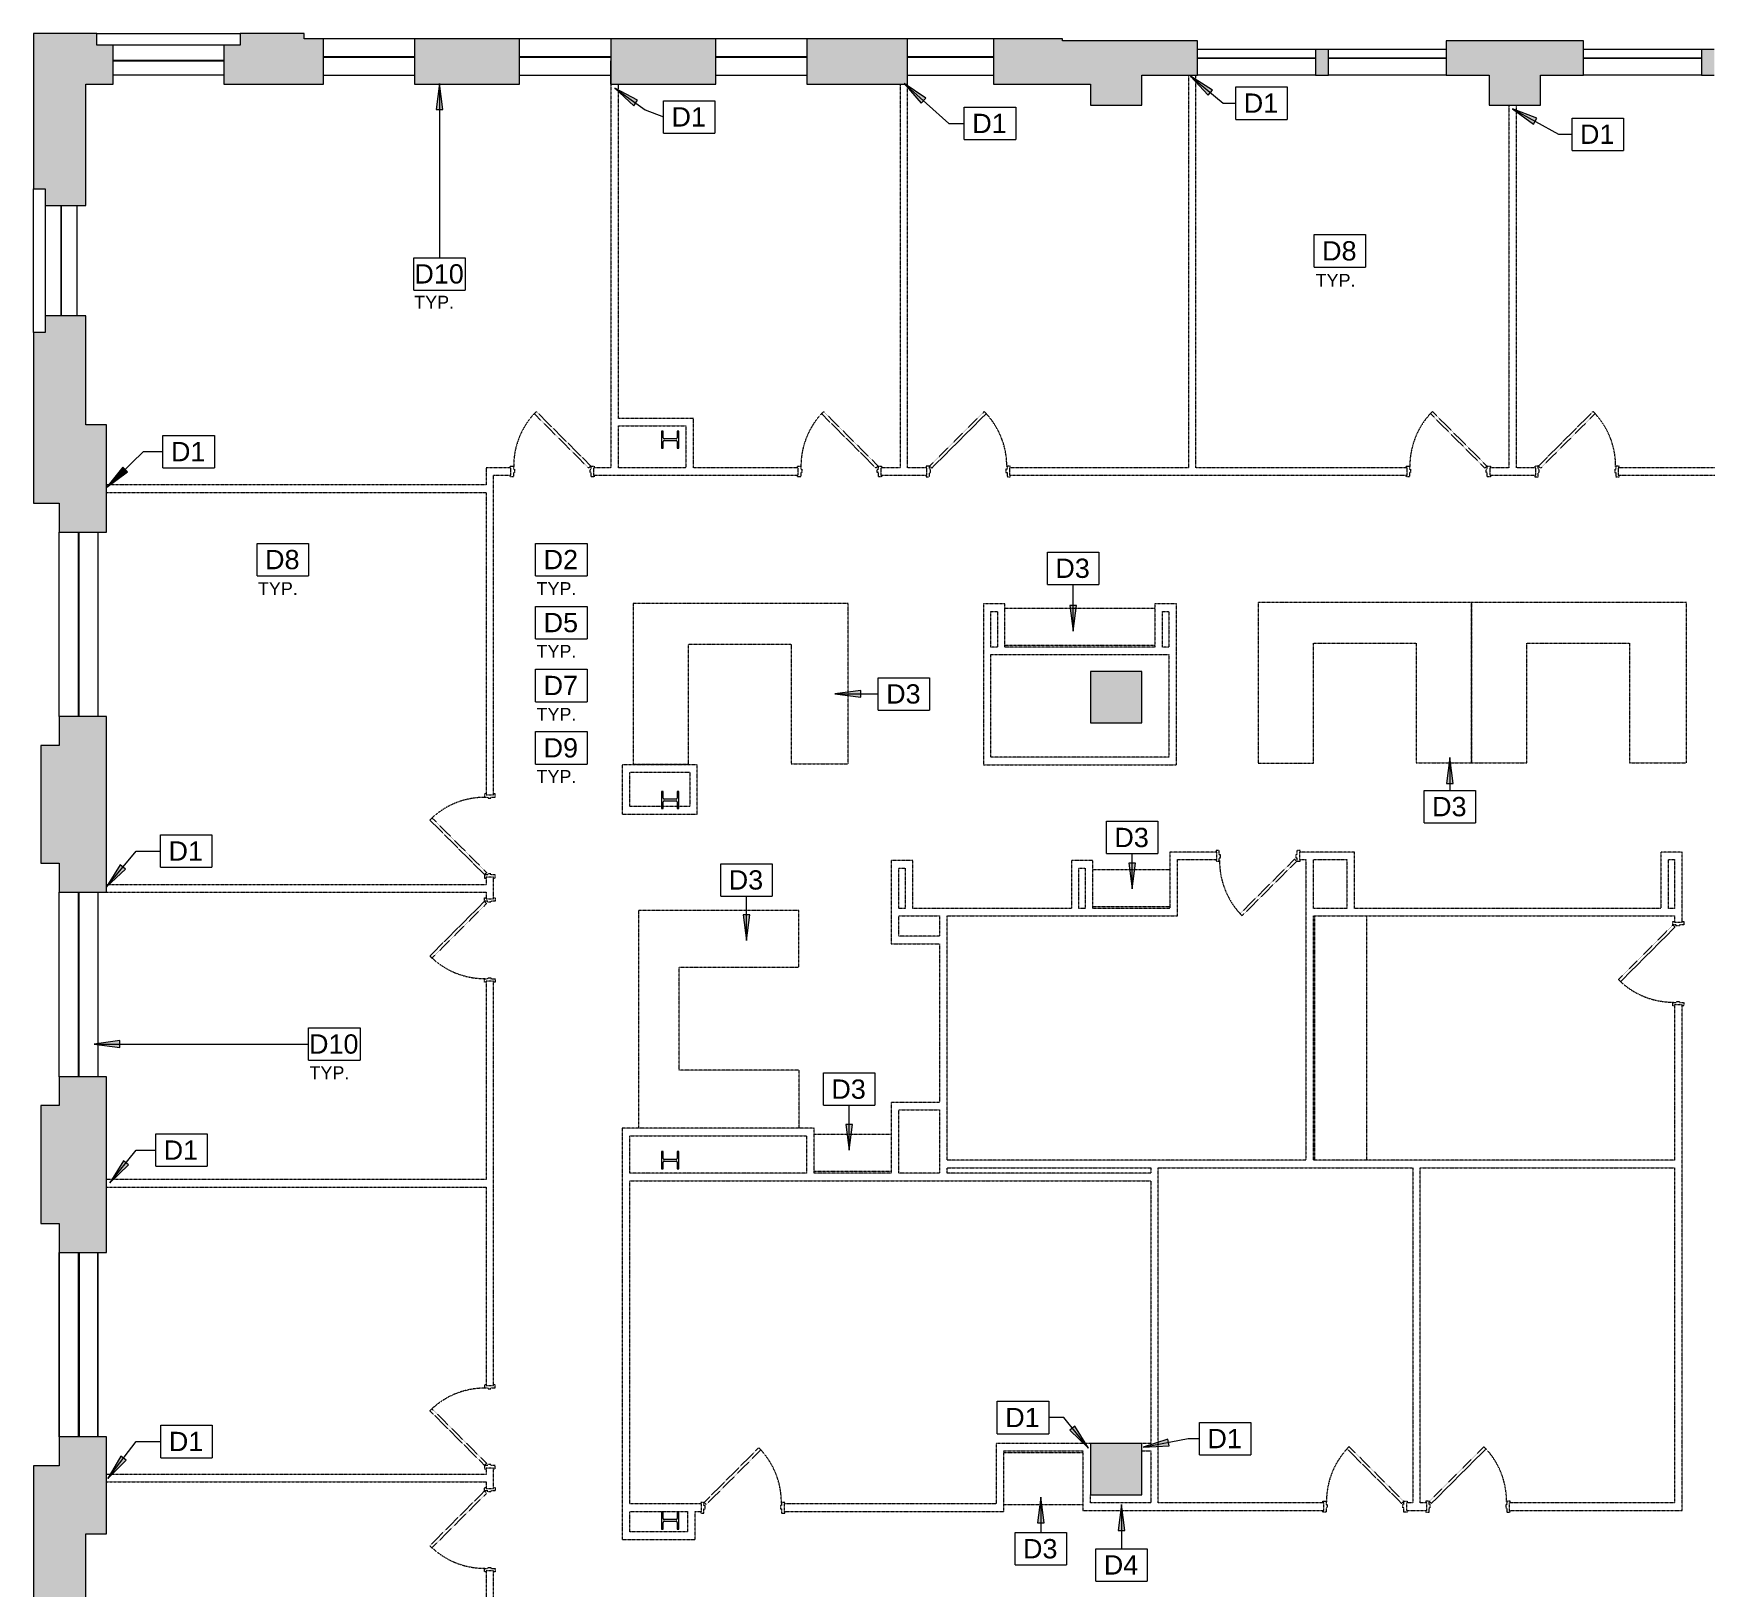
# Model space of a CAD drawing. Header units: inches. Extents: x 0 to 2024, y 708 to 2055.
# Drawn here: x 0 to 780, y 1330 to 2055 of the extents above; entities that cross this region are included whole.
import ezdxf

# ---------------------------------------------------------------- set-up
doc = ezdxf.new("R2010")
doc.units = ezdxf.units.IN
doc.header["$MEASUREMENT"] = 0
doc.linetypes.add('Demolished', pattern=[0.1875, 0.125, -0.0625])
for name, color, linetype, lineweight in [('A-ANNO-KEYN', 231, 'Continuous', 9), ('A-DETL', 90, 'Continuous', 9), ('A-DETL-GENF', 92, 'Continuous', 9), ('A-DOOR', 31, 'Continuous', 13), ('CORE', 7, 'Continuous', 9), ('G-ANNO-TEXT', 4, 'Continuous', 9), ('I-WALL', 2, 'Continuous', 13), ('Q-CASE', 31, 'Demolished', 9), ('Victor Bldg - 6th Floor_LINK_dwg', 8, 'Continuous', 9), ('WINDOWS', 7, 'Continuous', 9), ('WINDOWS SILL', 7, 'Continuous', 9)]:
    doc.layers.add(name, color=color, linetype=linetype, lineweight=lineweight)
doc.styles.add('Arial', font='arial.ttf', dxfattribs={"height": 9})
doc.styles.add('Swis721 Lt BT', font='swissl.ttf', dxfattribs={"height": 6})

# ---------------------------------------------------------------- blocks, each defined once
blk = doc.blocks.new('Door - Single - Solid Door-V7-Level 06  DEMOLITION')
at = {"layer": 'A-DOOR', "color": 250, "linetype": 'Demolished', "lineweight": 20}
for p, q in [((-14.01, 2.59), (11.45, 28.04)), ((12.42, 27.07), (-13.03, 1.62)), ((11.45, 28.04), (12.42, 27.07)), ((-15.63, 2.59), (-15.63, 1.84)), ((-14.13, 2.59), (-15.63, 2.59)), ((-14.13, 1.09), (-14.13, 2.59)), ((-13.63, 1.09), (-14.13, 1.09)), ((-13.03, 1.62), (-14.01, 2.59)), ((-13.63, -0.41), (-13.63, 1.09)), ((22.12, 1.09), (21.62, 1.09)), ((21.62, 1.09), (21.62, -0.41)), ((23.62, 2.59), (22.12, 2.59)), ((22.12, 2.59), (22.12, 1.09)), ((23.62, 1.84), (23.62, 2.59)), ((-15.63, -1.66), (-15.63, -2.41)), ((-15.63, -2.41), (-14.13, -2.41)), ((-14.13, -2.41), (-14.13, -0.41)), ((-14.13, -0.41), (-13.63, -0.41)), ((21.62, -0.41), (22.12, -0.41)), ((22.12, -0.41), (22.12, -2.41)), ((22.12, -2.41), (23.62, -2.41)), ((23.62, -2.41), (23.62, -1.66))]:
    blk.add_line(p, q, dxfattribs=at)
at = {"layer": 'A-DOOR', "color": 7, "linetype": 'Demolished', "lineweight": 9}
blk.add_arc((-14.01, 2.59), 36, 359.5, 45, dxfattribs=at)
blk = doc.blocks.new('Door - Single - Solid Door-V6-Level 06  DEMOLITION')
at = {"layer": 'A-DOOR', "color": 250, "linetype": 'Demolished', "lineweight": 20}
for p, q in [((-15.63, 2.41), (-14.13, 2.41)), ((-15.63, 1.66), (-15.63, 2.41)), ((-14.13, 2.41), (-14.13, 0.41)), ((-14.13, 0.41), (-13.63, 0.41)), ((-13.63, 0.41), (-13.63, -1.09)), ((21.62, 0.41), (22.12, 0.41)), ((21.62, -1.09), (21.62, 0.41)), ((22.12, 2.41), (23.62, 2.41)), ((22.12, 0.41), (22.12, 2.41)), ((23.62, 2.41), (23.62, 1.66)), ((-15.63, -2.59), (-15.63, -1.84)), ((-14.13, -2.59), (-15.63, -2.59)), ((-14.13, -1.09), (-14.13, -2.59)), ((-13.63, -1.09), (-14.13, -1.09)), ((-13.03, -1.62), (-14.01, -2.59)), ((-14.01, -2.59), (11.45, -28.04)), ((12.42, -27.07), (-13.03, -1.62)), ((22.12, -1.09), (21.62, -1.09)), ((22.12, -2.59), (22.12, -1.09)), ((23.62, -2.59), (22.12, -2.59)), ((23.62, -1.84), (23.62, -2.59)), ((11.45, -28.04), (12.42, -27.07))]:
    blk.add_line(p, q, dxfattribs=at)
at = {"layer": 'A-DOOR', "color": 7, "linetype": 'Demolished', "lineweight": 9}
blk.add_arc((-14.01, -2.59), 36, 315, 0.5, dxfattribs=at)
blk = doc.blocks.new('workstation 3 - workstation 1-7005078-Level 06  DEMOLITION')
at = {"layer": 'Q-CASE', "color": 7}
for p, q in [((279.73, 1789.68), (279.73, 1714.68)), ((379.98, 1789.68), (279.73, 1789.68)), ((379.98, 1714.93), (379.98, 1789.68)), ((305.48, 1714.68), (305.48, 1770.68)), ((305.48, 1770.68), (353.48, 1770.68)), ((353.48, 1770.68), (353.48, 1714.93)), ((279.73, 1714.68), (305.48, 1714.68)), ((353.48, 1714.93), (379.98, 1714.93))]:
    blk.add_line(p, q, dxfattribs=at)
blk = doc.blocks.new('workstation 4 - workstation 4-7005854-Level 06  DEMOLITION')
at = {"layer": 'Q-CASE', "color": 7}
for p, q in [((356.97, 1646), (282.22, 1646)), ((282.22, 1646), (282.22, 1544.5)), ((356.97, 1619.5), (356.97, 1646)), ((301.22, 1571.5), (301.22, 1619.5)), ((301.22, 1619.5), (356.97, 1619.5)), ((357.22, 1571.5), (301.22, 1571.5)), ((357.22, 1544.5), (357.22, 1571.5))]:
    blk.add_line(p, q, dxfattribs=at)
blk = doc.blocks.new('workstation 5 - workstation 1-7005883-Level 06  DEMOLITION')
at = {"layer": 'Q-CASE', "color": 7}
for p, q in [((571.25, 1789.68), (571.25, 1714.68)), ((670.75, 1789.68), (571.25, 1789.68)), ((670.75, 1789.68), (670.75, 1714.93)), ((771, 1789.68), (670.75, 1789.68)), ((670.75, 1714.93), (670.75, 1789.68)), ((771, 1714.93), (771, 1789.68)), ((597, 1714.68), (597, 1770.68)), ((597, 1770.68), (645, 1770.68)), ((645, 1770.68), (645, 1714.93)), ((696.5, 1714.93), (696.5, 1770.68)), ((696.5, 1770.68), (744.5, 1770.68)), ((744.5, 1770.68), (744.5, 1714.93)), ((571.25, 1714.68), (597, 1714.68)), ((645, 1714.93), (670.75, 1714.93)), ((670.75, 1714.93), (696.5, 1714.93)), ((744.5, 1714.93), (771, 1714.93))]:
    blk.add_line(p, q, dxfattribs=at)
blk = doc.blocks.new('C-Counter Top - ADJ HEIGHT - 2-7008602-Level 06  DEMOLITION')
at = {"layer": 'Q-CASE', "color": 7}
for p, q in [((-47.26, -0.75), (22.74, -0.75)), ((-47.26, -18), (22.74, -18))]:
    blk.add_line(p, q, dxfattribs=at)
blk = doc.blocks.new('C-Counter Top - ADJ HEIGHT - 2-7007360-Level 06  DEMOLITION')
at = {"layer": 'Q-CASE', "color": 7}
for p, q in [((-47.26, -0.75), (-11.26, -0.75)), ((-47.26, -18), (-11.26, -18))]:
    blk.add_line(p, q, dxfattribs=at)
blk = doc.blocks.new('C-Counter Top - ADJ HEIGHT-7008374-Level 06  DEMOLITION')
at = {"layer": 'Q-CASE', "color": 7}
for p, q in [((-47.26, -0.75), (-10.39, -0.75)), ((-47.26, -25), (-10.39, -25))]:
    blk.add_line(p, q, dxfattribs=at)
blk = doc.blocks.new('C-Counter Top - ADJ HEIGHT-7008506-Level 06  DEMOLITION')
at = {"layer": 'Q-CASE', "color": 7}
for p, q in [((-47.26, -0.75), (66.74, -0.75)), ((-47.26, -25), (66.74, -25))]:
    blk.add_line(p, q, dxfattribs=at)
blk = doc.blocks.new('Victor Bldg - 6th Floor_LINK_dwg-6972721-Level 06  DEMOLITION')
at = {"layer": 'CORE'}
for p, q in [((269.25, 2052.5), (269.25, 2035.5)), ((269.38, 2031.38), (269.25, 2031.38)), ((299.75, 1865.93), (294.25, 1865.93)), ((294.25, 1865.18), (299.75, 1865.18)), ((299.75, 1697.93), (294.25, 1697.93)), ((294.25, 1697.18), (299.75, 1697.18)), ((299.75, 1529.93), (294.25, 1529.93)), ((294.25, 1529.18), (299.75, 1529.18)), ((299.75, 1361.93), (294.25, 1361.93)), ((294.25, 1361.18), (299.75, 1361.18))]:
    blk.add_line(p, q, dxfattribs=at)
at = {"layer": 'CORE', "flags": 128}
blk.add_lwpolyline([(269.38, 2052.5), (269.25, 2052.5)], close=True, dxfattribs=at)
for points in [[(269.25, 2031.38), (269.25, 2042.25), (269.38, 2042.25)], [(293.75, 1866.43), (293.75, 1869.56), (293, 1869.56), (293, 1861.56), (293.75, 1861.56), (293.75, 1864.68)], [(300.25, 1864.68), (300.25, 1861.56), (301, 1861.56), (301, 1869.56), (300.25, 1869.56), (300.25, 1866.43)], [(293.75, 1698.43), (293.75, 1701.56), (293, 1701.56), (293, 1693.56), (293.75, 1693.56), (293.75, 1696.68)], [(300.25, 1696.68), (300.25, 1693.56), (301, 1693.56), (301, 1701.56), (300.25, 1701.56), (300.25, 1698.43)], [(293.75, 1530.43), (293.75, 1533.56), (293, 1533.56), (293, 1525.56), (293.75, 1525.56), (293.75, 1528.68)], [(300.25, 1528.68), (300.25, 1525.56), (301, 1525.56), (301, 1533.56), (300.25, 1533.56), (300.25, 1530.43)], [(293.75, 1362.43), (293.75, 1365.56), (293, 1365.56), (293, 1357.56), (293.75, 1357.56), (293.75, 1360.68)], [(300.25, 1360.68), (300.25, 1357.56), (301, 1357.56), (301, 1365.56), (300.25, 1365.56), (300.25, 1362.43)]]:
    blk.add_lwpolyline(points, dxfattribs=at)
at = {"layer": 'CORE'}
for centre, start, end in [((294.25, 1866.43), 180, 270), ((294.25, 1864.68), 90, 180), ((299.75, 1866.43), 270, 0), ((299.75, 1864.68), 0, 90), ((294.25, 1698.43), 180, 270), ((294.25, 1696.68), 90, 180), ((299.75, 1698.43), 270, 0), ((299.75, 1696.68), 0, 90), ((294.25, 1530.43), 180, 270), ((294.25, 1528.68), 90, 180), ((299.75, 1530.43), 270, 0), ((299.75, 1528.68), 0, 90), ((294.25, 1362.43), 180, 270), ((294.25, 1360.68), 90, 180), ((299.75, 1362.43), 270, 0), ((299.75, 1360.68), 0, 90)]:
    blk.add_arc(centre, 0.5, start, end, dxfattribs=at)
at = {"layer": 'WINDOWS'}
for p, q in [((135.25, 2044.25), (177.75, 2044.25)), ((135.25, 2044), (177.75, 2044)), ((226.75, 2044.25), (269.25, 2044.25)), ((226.75, 2044), (269.25, 2044)), ((318.25, 2044.25), (360.75, 2044.25)), ((318.25, 2044), (360.75, 2044)), ((407.75, 2044.25), (447.75, 2044.25)), ((407.75, 2044), (447.75, 2044)), ((598, 2043.5), (543, 2043.5)), ((659, 2043.5), (604, 2043.5)), ((778, 2043.5), (723, 2043.5)), ((37.25, 2042.5), (88.75, 2042.5)), ((37.25, 2042.25), (88.75, 2042.25)), ((598, 2043.25), (543, 2043.25)), ((659, 2043.25), (604, 2043.25)), ((778, 2043.25), (723, 2043.25)), ((12.88, 1923.25), (12.88, 1974.75)), ((13.12, 1923.25), (13.12, 1974.75)), ((21, 1736.5), (21, 1822.5)), ((21.25, 1736.5), (21.25, 1822.5)), ((21, 1568.5), (21, 1654.5)), ((21.25, 1568.5), (21.25, 1654.5))]:
    blk.add_line(p, q, dxfattribs=at)
at = {"layer": 'WINDOWS', "flags": 128}
for points in [[(21, 1486.5), (21, 1400.5)], [(21.25, 1486.5), (21.25, 1400.5)]]:
    blk.add_lwpolyline(points, close=True, dxfattribs=at)
at = {"layer": 'WINDOWS SILL'}
for p, q in [((29.5, 2055), (96.5, 2055)), ((177.75, 2052.5), (135.25, 2052.5)), ((269.25, 2052.5), (226.75, 2052.5)), ((360.75, 2052.5), (318.25, 2052.5)), ((447.75, 2052.5), (407.75, 2052.5)), ((88.75, 2049.5), (37.25, 2049.5)), ((598, 2047.5), (543, 2047.5)), ((659, 2047.5), (604, 2047.5)), ((778, 2047.5), (723, 2047.5)), ((88.75, 2035.5), (37.25, 2035.5)), ((135.25, 2035.5), (177.75, 2035.5)), ((226.75, 2035.5), (269.25, 2035.5)), ((318.25, 2035.5), (360.75, 2035.5)), ((407.75, 2035.5), (447.75, 2035.5)), ((598, 2035.5), (543, 2035.5)), ((659, 2035.5), (604, 2035.5)), ((778, 2035.5), (723, 2035.5)), ((0, 1915.5), (0, 1982.5)), ((5.5, 1974.75), (5.5, 1923.25)), ((20.25, 1974.75), (20.25, 1923.25)), ((12, 1736.5), (12, 1822.5)), ((30, 1822.5), (30, 1736.5)), ((12, 1568.5), (12, 1654.5)), ((30, 1654.5), (30, 1568.5))]:
    blk.add_line(p, q, dxfattribs=at)
at = {"layer": 'WINDOWS SILL', "flags": 128}
blk.add_lwpolyline([(12, 1486.5), (12, 1400.5)], close=True, dxfattribs=at)
blk.add_lwpolyline([(30, 1486.5), (30, 1400.5), (30, 1486.5), (30, 1400.5)], dxfattribs=at)
blk = doc.blocks.new('Keynote Tag - Keynote Number - Boxed-135510-Level 06  DEMOLITION')
at = {"layer": 'A-ANNO-KEYN'}
for p, q in [((-0.125, -0.0792), (-0.125, 0.0781)), ((-0.125, 0.0781), (0.125, 0.0781)), ((0.125, 0.0781), (0.125, -0.0792)), ((-0.125, -0.0792), (0.125, -0.0792))]:
    blk.add_line(p, q, dxfattribs=at)

msp = doc.modelspace()

# ---------------------------------------------------------------- hatches: boundary and pattern name
at = {"layer": 'A-ANNO-KEYN'}
for points in [[(189.45, 2031.6), (187.87, 2019.6), (191.03, 2019.6)], [(271.12, 2029.52), (279.99, 2021.28), (281.82, 2023.86)], [(406.17, 2031.6), (414.07, 2022.43), (416.18, 2024.79)], [(539.71, 2035.01), (547.98, 2026.16), (549.98, 2028.6)], [(689.92, 2019.91), (699.63, 2012.69), (701.17, 2015.45)], [(34.18, 1843.34), (43.91, 1850.55), (41.71, 1852.82)], [(484.95, 1776.21), (486.53, 1788.21), (483.37, 1788.21)], [(373.86, 1747), (385.86, 1745.42), (385.86, 1748.58)], [(660.67, 1717.3), (659.09, 1705.3), (662.25, 1705.3)], [(34, 1657.05), (42.92, 1665.23), (40.5, 1667.26)], [(512.48, 1656.08), (514.06, 1668.08), (510.9, 1668.08)], [(332.58, 1631.97), (334.16, 1643.97), (331, 1643.97)], [(28.29, 1583.74), (40.29, 1582.16), (40.29, 1585.32)], [(380.47, 1534.22), (382.05, 1546.22), (378.89, 1546.22)], [(35.57, 1519.03), (44.37, 1527.33), (41.93, 1529.33)], [(492.09, 1395.25), (485.8, 1405.6), (483.34, 1403.62)], [(517.63, 1395.68), (529.71, 1396.42), (529.11, 1399.52)], [(34.68, 1381.09), (43.23, 1389.66), (40.72, 1391.58)], [(469.86, 1372.46), (468.28, 1360.46), (471.44, 1360.46)], [(507.53, 1368.94), (505.95, 1356.94), (509.11, 1356.94)]]:
    msp.add_hatch(color=256, dxfattribs=at).paths.add_polyline_path(points, flags=0)
at = {"layer": 'A-DETL-GENF'}
h = msp.add_hatch(color=7, dxfattribs=at)
h.paths.add_polyline_path([(30, 707.56), (34.12, 707.56), (34.12, 728.5), (12, 728.5), (12, 716.5), (3.5, 716.5), (3.5, 707.56), (14.82, 707.56)], flags=0)
h.paths.add_polyline_path([(30, 814.5), (34.12, 814.5), (34.12, 896.5), (12, 896.5), (12, 884.5), (3.5, 884.5), (3.5, 826.5), (12, 826.5), (12, 814.5)], flags=0)
h.paths.add_polyline_path([(34.12, 982.5), (34.12, 1064.5), (12, 1064.5), (12, 1052.5), (3.5, 1052.5), (3.5, 994.5), (12, 994.5), (12, 982.5)], flags=0)
h.paths.add_polyline_path([(513.5, 1013.5), (517, 1013.5), (517, 1037.5), (493, 1037.5), (493, 1013.5), (496.5, 1013.5)], flags=0)
h.paths.add_polyline_path([(34.12, 1150.5), (34.12, 1206), (24.37, 1206), (24.37, 1249.75), (5.5, 1249.75), (5.5, 1242), (0, 1242), (0, 1162.5), (12, 1162.5), (12, 1150.5), (24.37, 1150.5)], flags=0)
h.paths.add_polyline_path([(5.5, 1301.25), (24.37, 1301.25), (24.37, 1355.38), (34.12, 1355.38), (34.12, 1400.5), (12, 1400.5), (12, 1387), (0, 1387), (0, 1309), (5.5, 1309)], flags=0)
h.paths.add_polyline_path([(1813.84, 1371.5), (1815, 1371.5), (1815, 1399.5), (1787, 1399.5), (1787, 1371.5)], flags=0)
h.paths.add_polyline_path([(1427, 1371.5), (1455, 1371.5), (1455, 1399.5), (1427, 1399.5)], flags=0)
h.paths.add_polyline_path([(832.5, 1373.5), (853, 1373.5), (853, 1397.5), (829, 1397.5), (829, 1373.5)], flags=0)
h.paths.add_polyline_path([(517, 1373.5), (517, 1397.5), (493, 1397.5), (493, 1373.5), (496.75, 1373.5)], flags=0)
h.paths.add_polyline_path([(1072.5, 1373.5), (1093, 1373.5), (1093, 1397.5), (1069, 1397.5), (1069, 1373.5)], flags=0)
h.paths.add_polyline_path([(12, 1486.5), (34.12, 1486.5), (34.12, 1568.5), (12, 1568.5), (12, 1555), (3.5, 1555), (3.5, 1500), (12, 1500)], flags=0)
h.paths.add_polyline_path([(34.12, 1654.5), (34.12, 1736.5), (12, 1736.5), (12, 1723), (3.5, 1723), (3.5, 1668), (12, 1668), (12, 1654.5)], flags=0)
h.paths.add_polyline_path([(1787, 1731.5), (1815, 1731.5), (1815, 1759.5), (1787, 1759.5), (1787, 1733.5)], flags=0)
h.paths.add_polyline_path([(1079.29, 1733.5), (1093, 1733.5), (1093, 1757.5), (1069, 1757.5), (1069, 1733.5), (1072.57, 1733.5)], flags=0)
h.paths.add_polyline_path([(1445.67, 1733.5), (1453, 1733.5), (1453, 1757.5), (1429, 1757.5), (1429, 1733.5), (1443.88, 1733.5)], flags=0)
h.paths.add_polyline_path([(493, 1733.5), (517, 1733.5), (517, 1757.5), (493, 1757.5)], flags=0)
h.paths.add_polyline_path([(849.5, 1733.5), (853, 1733.5), (853, 1757.5), (829, 1757.5), (829, 1733.5), (832.5, 1733.5)], flags=0)
h.paths.add_polyline_path([(34.12, 1822.5), (34.12, 1872.5), (24.37, 1872.5), (24.37, 1923.25), (5.5, 1923.25), (5.5, 1915.5), (0, 1915.5), (0, 1836), (12, 1836), (12, 1822.5), (24.37, 1822.5)], flags=0)
h.paths.add_polyline_path([(24.37, 1974.75), (24.37, 2031.38), (37.25, 2031.38), (37.25, 2049.5), (29.5, 2049.5), (29.5, 2055), (0, 2055), (0, 1982.5), (5.5, 1982.5), (5.5, 1974.75)], flags=0)
h.paths.add_polyline_path([(703, 2021.5), (703, 2035.5), (723, 2035.5), (723, 2051.5), (659, 2051.5), (659, 2035.5), (679, 2035.5), (679, 2021.5), (691.75, 2021.5)], flags=0)
h.paths.add_polyline_path([(1039, 2021.5), (1063, 2021.5), (1063, 2035.5), (1083, 2035.5), (1083, 2051.5), (1019, 2051.5), (1019, 2035.5), (1039, 2035.5)], flags=0)
h.paths.add_polyline_path([(1399, 2021.5), (1423, 2021.5), (1423, 2035.5), (1443, 2035.5), (1443, 2051.5), (1379, 2051.5), (1379, 2035.5), (1399, 2035.5)], flags=0)
h.paths.add_polyline_path([(517, 2021.5), (517, 2035.5), (543, 2035.5), (543, 2051.5), (480, 2051.5), (480, 2052.5), (447.75, 2052.5), (447.75, 2031.38), (493, 2031.38), (493, 2021.5)], flags=0)
h.paths.add_polyline_path([(1759, 2021.5), (1783, 2021.5), (1783, 2035.5), (1803, 2035.5), (1803, 2051.5), (1739, 2051.5), (1739, 2035.5), (1759, 2035.5)], flags=0)
h.paths.add_polyline_path([(88.75, 2031.38), (135.25, 2031.38), (135.25, 2052.5), (126.25, 2052.5), (126.25, 2055), (96.5, 2055), (96.5, 2049.5), (88.75, 2049.5)], flags=0)
h.paths.add_polyline_path([(226.75, 2031.38), (226.75, 2052.5), (177.75, 2052.5), (177.75, 2031.38), (216.77, 2031.38)], flags=0)
h.paths.add_polyline_path([(272.87, 2031.38), (318.25, 2031.38), (318.25, 2052.5), (269.37, 2052.5), (269.38, 2031.38)], flags=0)
h.paths.add_polyline_path([(404.25, 2031.38), (407.75, 2031.38), (407.75, 2052.5), (360.75, 2052.5), (360.75, 2031.38)], flags=0)
h.paths.add_polyline_path([(1249.5, 2035.5), (1263, 2035.5), (1263, 2051.5), (1199, 2051.5), (1199, 2035.5), (1249.2, 2035.5)], flags=0)
h.paths.add_polyline_path([(839, 2035.5), (903, 2035.5), (903, 2051.5), (839, 2051.5)], flags=0)
h.paths.add_polyline_path([(1498, 2035.5), (1504, 2035.5), (1504, 2047.5), (1498, 2047.5)], flags=0)
h.paths.add_polyline_path([(1318, 2035.5), (1324, 2035.5), (1324, 2047.5), (1318, 2047.5)], flags=0)
h.paths.add_polyline_path([(598, 2035.5), (604, 2035.5), (604, 2047.5), (598, 2047.5)], flags=0)
h.paths.add_polyline_path([(958, 2035.5), (964, 2035.5), (964, 2047.5), (958, 2047.5)], flags=0)
h.paths.add_polyline_path([(1144, 2035.5), (1144, 2047.5), (1138, 2047.5), (1138, 2035.5)], flags=0)
h.paths.add_polyline_path([(778, 2035.5), (784, 2035.5), (784, 2047.5), (778, 2047.5)], flags=0)
h.paths.add_polyline_path([(1559, 2035.5), (1623, 2035.5), (1623, 2051.5), (1559, 2051.5)], flags=0)
h.paths.add_polyline_path([(1684, 2035.5), (1684, 2047.5), (1678, 2047.5), (1678, 2035.5)], flags=0)
h.paths.add_polyline_path([(1919, 2035.5), (1983, 2035.5), (1983, 2051.5), (1919, 2051.5), (1919, 2047.5)], flags=0)
h.paths.add_polyline_path([(1858, 2035.5), (1864, 2035.5), (1864, 2047.5), (1858, 2047.5)], flags=0)

# ---------------------------------------------------------------- linework, layer by layer
at = {"layer": 'A-ANNO-KEYN'}
for p, q in [((189.45, 2031.6), (187.87, 2019.6)), ((191.03, 2019.6), (189.45, 2031.6)), ((189.45, 2031.6), (189.45, 1950.44)), ((271.12, 2029.52), (279.99, 2021.28)), ((281.82, 2023.86), (271.12, 2029.52)), ((271.12, 2029.52), (285.3, 2019.44)), ((406.17, 2031.6), (414.07, 2022.43)), ((416.18, 2024.79), (406.17, 2031.6)), ((406.17, 2031.6), (426.96, 2013.04)), ((539.71, 2035.01), (547.98, 2026.16)), ((549.98, 2028.6), (539.71, 2035.01)), ((539.71, 2035.01), (554.93, 2022.49)), ((547.98, 2026.16), (549.98, 2028.6)), ((279.99, 2021.28), (281.82, 2023.86)), ((414.07, 2022.43), (416.18, 2024.79)), ((554.93, 2022.49), (560.82, 2022.49)), ((187.87, 2019.6), (191.03, 2019.6)), ((285.3, 2019.44), (293.89, 2016.08)), ((426.96, 2013.04), (434.2, 2013.04)), ((689.92, 2019.91), (699.63, 2012.69)), ((701.17, 2015.45), (689.92, 2019.91)), ((689.92, 2019.91), (711.27, 2008.01)), ((699.63, 2012.69), (701.17, 2015.45)), ((711.27, 2008.01), (717.66, 2008.01)), ((34.18, 1843.34), (51.4, 1859.98)), ((51.4, 1859.98), (60.43, 1859.98)), ((41.71, 1852.82), (34.18, 1843.34)), ((34.18, 1843.34), (43.91, 1850.55)), ((43.91, 1850.55), (41.71, 1852.82)), ((484.95, 1776.21), (484.95, 1798.04)), ((486.53, 1788.21), (483.37, 1788.21)), ((483.37, 1788.21), (484.95, 1776.21)), ((484.95, 1776.21), (486.53, 1788.21)), ((385.86, 1748.58), (373.86, 1747)), ((385.86, 1745.42), (385.86, 1748.58)), ((373.86, 1747), (385.86, 1745.42)), ((373.86, 1747), (394.01, 1747)), ((660.67, 1717.3), (659.09, 1705.3)), ((662.25, 1705.3), (660.67, 1717.3)), ((660.67, 1717.3), (660.67, 1701.99)), ((659.09, 1705.3), (662.25, 1705.3)), ((34, 1657.05), (47.99, 1673.74)), ((47.99, 1673.74), (59.28, 1673.74)), ((512.48, 1656.08), (512.48, 1672.5)), ((40.5, 1667.26), (34, 1657.05)), ((34, 1657.05), (42.92, 1665.23)), ((42.92, 1665.23), (40.5, 1667.26)), ((514.06, 1668.08), (510.9, 1668.08)), ((510.9, 1668.08), (512.48, 1656.08)), ((512.48, 1656.08), (514.06, 1668.08)), ((332.58, 1631.97), (332.58, 1652.7)), ((334.16, 1643.97), (331, 1643.97)), ((331, 1643.97), (332.58, 1631.97)), ((332.58, 1631.97), (334.16, 1643.97)), ((40.29, 1585.32), (28.29, 1583.74)), ((28.29, 1583.74), (40.29, 1582.16)), ((28.29, 1583.74), (128.33, 1583.74)), ((40.29, 1582.16), (40.29, 1585.32)), ((380.47, 1534.22), (380.47, 1555.15)), ((382.05, 1546.22), (378.89, 1546.22)), ((378.89, 1546.22), (380.47, 1534.22)), ((380.47, 1534.22), (382.05, 1546.22)), ((35.57, 1519.03), (47.99, 1534.27)), ((41.93, 1529.33), (35.57, 1519.03)), ((44.37, 1527.33), (41.93, 1529.33)), ((47.99, 1534.27), (57.02, 1534.27)), ((35.57, 1519.03), (44.37, 1527.33)), ((480.58, 1409.57), (473.57, 1409.57)), ((492.09, 1395.25), (480.58, 1409.57)), ((485.8, 1405.6), (483.34, 1403.62)), ((492.09, 1395.25), (485.8, 1405.6)), ((34.68, 1381.09), (47.91, 1398.38)), ((47.91, 1398.38), (59.43, 1398.38)), ((483.34, 1403.62), (492.09, 1395.25)), ((517.63, 1395.68), (538.54, 1399.75)), ((529.11, 1399.52), (517.63, 1395.68)), ((517.63, 1395.68), (529.71, 1396.42)), ((529.71, 1396.42), (529.11, 1399.52)), ((538.54, 1399.75), (543.87, 1399.75)), ((40.72, 1391.58), (34.68, 1381.09)), ((34.68, 1381.09), (43.23, 1389.66)), ((43.23, 1389.66), (40.72, 1391.58)), ((469.86, 1372.46), (468.28, 1360.46)), ((471.44, 1360.46), (469.86, 1372.46)), ((469.86, 1372.46), (469.86, 1355.93)), ((507.53, 1368.94), (505.95, 1356.94)), ((509.11, 1356.94), (507.53, 1368.94)), ((507.53, 1368.94), (507.53, 1348.38)), ((468.28, 1360.46), (471.44, 1360.46)), ((505.95, 1356.94), (509.11, 1356.94))]:
    msp.add_line(p, q, dxfattribs=at)
at = {"layer": 'A-DETL'}
for p, q in [((29.5, 2055), (0, 2055)), ((0, 2055), (0, 1982.5)), ((29.5, 2049.5), (29.5, 2055)), ((126.25, 2055), (96.5, 2055)), ((96.5, 2055), (96.5, 2049.5)), ((126.25, 2052.5), (126.25, 2055)), ((135.25, 2052.5), (126.25, 2052.5)), ((135.25, 2031.38), (135.25, 2052.5)), ((226.75, 2052.5), (177.75, 2052.5)), ((177.75, 2052.5), (177.75, 2031.38)), ((226.75, 2031.38), (226.75, 2052.5)), ((318.25, 2052.5), (269.37, 2052.5)), ((269.37, 2052.5), (269.37, 2031.38)), ((318.25, 2031.38), (318.25, 2052.5)), ((407.75, 2052.5), (360.75, 2052.5)), ((360.75, 2052.5), (360.75, 2031.38)), ((407.75, 2031.38), (407.75, 2052.5)), ((480, 2052.5), (447.75, 2052.5)), ((447.75, 2052.5), (447.75, 2031.38)), ((480, 2051.5), (480, 2052.5)), ((543, 2051.5), (480, 2051.5)), ((543, 2035.5), (543, 2051.5)), ((723, 2051.5), (659, 2051.5)), ((659, 2051.5), (659, 2035.5)), ((723, 2035.5), (723, 2051.5)), ((37.25, 2049.5), (29.5, 2049.5)), ((37.25, 2031.38), (37.25, 2049.5)), ((88.75, 2049.5), (88.75, 2031.38)), ((96.5, 2049.5), (88.75, 2049.5)), ((604, 2047.5), (598, 2047.5)), ((598, 2047.5), (598, 2035.5)), ((604, 2035.5), (604, 2047.5)), ((784, 2047.5), (778, 2047.5)), ((778, 2047.5), (778, 2035.5)), ((24.37, 1974.75), (24.37, 2031.38)), ((24.37, 2031.38), (37.25, 2031.38)), ((88.75, 2031.38), (135.25, 2031.38)), ((177.75, 2031.38), (226.75, 2031.38)), ((269.37, 2031.38), (318.25, 2031.38)), ((360.75, 2031.38), (407.75, 2031.38)), ((447.75, 2031.38), (493, 2031.38)), ((493, 2031.38), (493, 2021.5)), ((517, 2021.5), (517, 2035.5)), ((517, 2035.5), (543, 2035.5)), ((598, 2035.5), (604, 2035.5)), ((659, 2035.5), (679, 2035.5)), ((679, 2035.5), (679, 2021.5)), ((703, 2021.5), (703, 2035.5)), ((703, 2035.5), (723, 2035.5)), ((778, 2035.5), (784, 2035.5)), ((493, 2021.5), (517, 2021.5)), ((679, 2021.5), (703, 2021.5)), ((0, 1982.5), (5.5, 1982.5)), ((5.5, 1982.5), (5.5, 1974.75)), ((5.5, 1974.75), (24.37, 1974.75)), ((24.37, 1923.25), (5.5, 1923.25)), ((5.5, 1923.25), (5.5, 1915.5)), ((24.37, 1872.5), (24.37, 1923.25)), ((5.5, 1915.5), (0, 1915.5)), ((0, 1915.5), (0, 1836)), ((34.12, 1872.5), (24.37, 1872.5)), ((34.12, 1822.5), (34.12, 1872.5)), ((0, 1836), (12, 1836)), ((12, 1836), (12, 1822.5)), ((12, 1822.5), (34.12, 1822.5)), ((493, 1757.5), (493, 1733.5)), ((517, 1757.5), (493, 1757.5)), ((517, 1733.5), (517, 1757.5)), ((34.12, 1736.5), (12, 1736.5)), ((12, 1736.5), (12, 1723)), ((34.12, 1654.5), (34.12, 1736.5)), ((493, 1733.5), (517, 1733.5)), ((12, 1723), (3.5, 1723)), ((3.5, 1723), (3.5, 1668)), ((3.5, 1668), (12, 1668)), ((12, 1668), (12, 1654.5)), ((12, 1654.5), (34.12, 1654.5)), ((34.12, 1568.5), (12, 1568.5)), ((12, 1568.5), (12, 1555)), ((34.12, 1486.5), (34.12, 1568.5)), ((12, 1555), (3.5, 1555)), ((3.5, 1555), (3.5, 1500)), ((3.5, 1500), (12, 1500)), ((12, 1500), (12, 1486.5)), ((12, 1486.5), (34.12, 1486.5)), ((34.12, 1400.5), (12, 1400.5)), ((12, 1400.5), (12, 1387)), ((34.12, 1355.38), (34.12, 1400.5)), ((517, 1397.5), (493, 1397.5)), ((493, 1397.5), (493, 1373.5)), ((517, 1373.5), (517, 1397.5)), ((12, 1387), (0, 1387)), ((0, 1387), (0, 1309)), ((493, 1373.5), (517, 1373.5)), ((24.37, 1301.25), (24.37, 1355.38)), ((24.37, 1355.38), (34.12, 1355.38))]:
    msp.add_line(p, q, dxfattribs=at)
at = {"layer": 'I-WALL', "color": 250, "linetype": 'Demolished', "lineweight": 20}
for p, q in [((269.37, 2031.38), (269.37, 1852.5)), ((272.87, 1875.5), (272.87, 2031.38)), ((404.25, 2031.38), (404.25, 1852.5)), ((407.75, 1852.5), (407.75, 2031.38)), ((538.75, 2035.5), (538.75, 1852.5)), ((542.25, 1852.5), (542.25, 2035.5)), ((688.25, 2021.5), (688.25, 1852.5)), ((691.75, 1852.5), (691.75, 2021.5)), ((307.87, 1875.5), (272.87, 1875.5)), ((272.87, 1852.5), (272.87, 1872)), ((272.87, 1872), (304.37, 1872)), ((304.37, 1872), (304.37, 1852.5)), ((307.87, 1852.5), (307.87, 1875.5)), ((222.75, 1852.5), (211.13, 1852.5)), ((211.13, 1852.5), (211.13, 1844.5)), ((214.63, 1849), (222.75, 1849)), ((214.63, 1700), (214.63, 1849)), ((222.75, 1849), (222.75, 1852.5)), ((269.37, 1852.5), (261.25, 1852.5)), ((261.25, 1852.5), (261.25, 1849)), ((261.25, 1849), (356.75, 1849)), ((304.37, 1852.5), (272.87, 1852.5)), ((356.75, 1852.5), (307.87, 1852.5)), ((356.75, 1849), (356.75, 1852.5)), ((404.25, 1852.5), (395.25, 1852.5)), ((395.25, 1852.5), (395.25, 1849)), ((395.25, 1849), (416.75, 1849)), ((416.75, 1852.5), (407.75, 1852.5)), ((416.75, 1849), (416.75, 1852.5)), ((538.75, 1852.5), (455.25, 1852.5)), ((455.25, 1852.5), (455.25, 1849)), ((455.25, 1849), (640.75, 1849)), ((640.75, 1852.5), (542.25, 1852.5)), ((640.75, 1849), (640.75, 1852.5)), ((688.25, 1852.5), (679.25, 1852.5)), ((679.25, 1852.5), (679.25, 1849)), ((679.25, 1849), (700.75, 1849)), ((700.75, 1852.5), (691.75, 1852.5)), ((700.75, 1849), (700.75, 1852.5)), ((839, 1852.5), (739.25, 1852.5)), ((739.25, 1852.5), (739.25, 1849)), ((739.25, 1849), (1011.25, 1849)), ((211.13, 1844.5), (34.12, 1844.5)), ((34.12, 1841), (211.13, 1841)), ((211.13, 1841), (211.13, 1700)), ((443.13, 1789), (443.13, 1714)), ((453.13, 1789), (443.13, 1789)), ((453.13, 1768.86), (453.13, 1789)), ((523.13, 1789), (523.13, 1768.86)), ((533.13, 1789), (523.13, 1789)), ((533.13, 1714), (533.13, 1789)), ((446.63, 1768.86), (446.63, 1785.5)), ((446.63, 1785.5), (449.63, 1785.5)), ((449.63, 1785.5), (449.63, 1768.86)), ((526.63, 1768.86), (526.63, 1785.5)), ((526.63, 1785.5), (529.63, 1785.5)), ((529.63, 1785.5), (529.63, 1768.86)), ((449.63, 1768.86), (446.63, 1768.86)), ((446.63, 1765.36), (529.63, 1765.36)), ((446.63, 1717.5), (446.63, 1765.36)), ((523.13, 1768.86), (453.13, 1768.86)), ((529.63, 1768.86), (526.63, 1768.86)), ((529.63, 1765.36), (529.63, 1717.5)), ((529.63, 1717.5), (446.63, 1717.5)), ((309.63, 1714), (274.62, 1714)), ((274.62, 1714), (274.62, 1691)), ((278.12, 1710.5), (306.12, 1710.5)), ((278.12, 1694.5), (278.12, 1710.5)), ((306.12, 1710.5), (306.12, 1694.5)), ((309.63, 1691), (309.63, 1714)), ((443.13, 1714), (533.13, 1714)), ((211.13, 1700), (214.63, 1700)), ((306.12, 1694.5), (278.12, 1694.5)), ((274.62, 1691), (309.63, 1691)), ((400.13, 1669.25), (400.13, 1630.5)), ((410.13, 1669.25), (400.13, 1669.25)), ((410.13, 1647), (410.13, 1669.25)), ((484.13, 1669.25), (484.13, 1647)), ((494.13, 1669.25), (484.13, 1669.25)), ((494.13, 1647), (494.13, 1669.25)), ((530.13, 1673.25), (530.13, 1647)), ((552, 1673.25), (530.13, 1673.25)), ((533.63, 1643.5), (533.63, 1669.75)), ((533.63, 1669.75), (552, 1669.75)), ((552, 1669.75), (552, 1673.25)), ((616.13, 1673.25), (590.5, 1673.25)), ((590.5, 1673.25), (590.5, 1669.75)), ((590.5, 1669.75), (593.5, 1669.75)), ((593.5, 1669.75), (593.5, 1529.5)), ((597, 1669.75), (612.63, 1669.75)), ((597, 1647), (597, 1669.75)), ((612.63, 1669.75), (612.63, 1647)), ((616.13, 1647), (616.13, 1673.25)), ((759.13, 1673.25), (759.13, 1647)), ((769, 1673.25), (759.13, 1673.25)), ((762.63, 1647), (762.63, 1669.75)), ((762.63, 1669.75), (765.5, 1669.75)), ((765.5, 1669.75), (765.5, 1647)), ((769, 1640.5), (769, 1673.25)), ((211.13, 1661.5), (211.13, 1658)), ((214.63, 1661.5), (211.13, 1661.5)), ((214.63, 1651.5), (214.63, 1661.5)), ((403.63, 1647), (403.63, 1665.75)), ((403.63, 1665.75), (406.63, 1665.75)), ((406.63, 1665.75), (406.63, 1647)), ((487.63, 1647), (487.63, 1665.75)), ((487.63, 1665.75), (490.63, 1665.75)), ((490.63, 1665.75), (490.63, 1647)), ((211.13, 1658), (34.12, 1658)), ((34.12, 1654.5), (211.13, 1654.5)), ((211.13, 1654.5), (211.13, 1651.5)), ((211.13, 1651.5), (214.63, 1651.5)), ((406.63, 1647), (403.63, 1647)), ((484.13, 1647), (410.13, 1647)), ((490.63, 1647), (487.63, 1647)), ((530.13, 1647), (494.13, 1647)), ((612.63, 1647), (597, 1647)), ((759.13, 1647), (616.13, 1647)), ((765.5, 1647), (762.63, 1647)), ((403.63, 1634), (403.63, 1643.5)), ((403.63, 1643.5), (422.63, 1643.5)), ((422.63, 1643.5), (422.63, 1634)), ((426.13, 1529.5), (426.13, 1643.5)), ((426.13, 1643.5), (533.63, 1643.5)), ((597, 1643.5), (765.5, 1643.5)), ((597, 1529.5), (597, 1643.5)), ((765.5, 1643.5), (765.5, 1640.5)), ((765.5, 1640.5), (769, 1640.5)), ((400.13, 1630.5), (422.63, 1630.5)), ((422.63, 1634), (403.63, 1634)), ((422.63, 1630.5), (422.63, 1556.5)), ((211.13, 1613), (211.13, 1520.5)), ((214.63, 1613), (211.13, 1613)), ((214.63, 1424.5), (214.63, 1613)), ((769, 1602), (765.5, 1602)), ((765.5, 1602), (765.5, 1529.5)), ((769, 1366.25), (769, 1602)), ((400.13, 1556.5), (400.13, 1523.5)), ((422.63, 1556.5), (400.13, 1556.5)), ((403.63, 1523.5), (403.63, 1553)), ((403.63, 1553), (422.63, 1553)), ((422.63, 1553), (422.63, 1523.5)), ((274.62, 1544.5), (274.62, 1352.75)), ((364.13, 1544.5), (274.62, 1544.5)), ((364.13, 1523.5), (364.13, 1544.5)), ((278.12, 1523.5), (278.12, 1541)), ((278.12, 1541), (360.63, 1541)), ((360.63, 1541), (360.63, 1523.5)), ((593.5, 1529.5), (426.13, 1529.5)), ((765.5, 1529.5), (597, 1529.5)), ((360.63, 1523.5), (278.12, 1523.5)), ((400.13, 1523.5), (364.13, 1523.5)), ((422.63, 1523.5), (403.63, 1523.5)), ((426.13, 1523.5), (426.13, 1526)), ((426.13, 1526), (521.12, 1526)), ((521.12, 1523.5), (426.13, 1523.5)), ((521.12, 1526), (521.12, 1523.5)), ((524.62, 1369.75), (524.62, 1526)), ((524.62, 1526), (643.37, 1526)), ((643.37, 1526), (643.37, 1369.75)), ((646.87, 1369.75), (646.87, 1526)), ((646.87, 1526), (765.5, 1526)), ((765.5, 1526), (765.5, 1369.75)), ((211.13, 1520.5), (34.12, 1520.5)), ((34.12, 1517), (211.13, 1517)), ((211.13, 1517), (211.13, 1424.5)), ((278.12, 1369.25), (278.12, 1520)), ((278.12, 1520), (521.12, 1520)), ((521.12, 1520), (521.12, 1397.5)), ((211.13, 1424.5), (214.63, 1424.5)), ((493, 1397.5), (449.12, 1397.5)), ((449.12, 1397.5), (449.12, 1369.25)), ((521.12, 1397.5), (517, 1397.5)), ((452.62, 1394), (489.5, 1394)), ((452.62, 1365.75), (452.62, 1394)), ((489.5, 1394), (489.5, 1366.25)), ((517, 1394), (521.12, 1394)), ((521.12, 1394), (521.12, 1369.75)), ((211.13, 1383), (34.12, 1383)), ((211.13, 1386), (211.13, 1383)), ((214.63, 1386), (211.13, 1386)), ((214.63, 1376.5), (214.63, 1386)), ((34.12, 1379.5), (211.13, 1379.5)), ((211.13, 1379.5), (211.13, 1376.5)), ((211.13, 1376.5), (214.63, 1376.5)), ((493, 1369.75), (493, 1373.5)), ((311.62, 1369.25), (278.12, 1369.25)), ((278.12, 1356.25), (278.12, 1365.75)), ((278.12, 1365.75), (305.12, 1365.75)), ((305.12, 1365.75), (305.12, 1356.25)), ((308.62, 1352.75), (308.62, 1365.75)), ((308.62, 1365.75), (311.62, 1365.75)), ((311.62, 1365.75), (311.62, 1369.25)), ((449.12, 1369.25), (350.12, 1369.25)), ((350.12, 1369.25), (350.12, 1365.75)), ((350.12, 1365.75), (452.62, 1365.75)), ((489.5, 1366.25), (601.88, 1366.25)), ((521.12, 1369.75), (493, 1369.75)), ((601.88, 1369.75), (524.62, 1369.75)), ((601.88, 1366.25), (601.88, 1369.75)), ((643.37, 1369.75), (640.38, 1369.75)), ((640.38, 1369.75), (640.38, 1366.25)), ((640.38, 1366.25), (649.87, 1366.25)), ((649.87, 1369.75), (646.87, 1369.75)), ((649.87, 1366.25), (649.87, 1369.75)), ((765.5, 1369.75), (688.37, 1369.75)), ((688.37, 1369.75), (688.37, 1366.25)), ((688.37, 1366.25), (769, 1366.25)), ((274.62, 1352.75), (308.62, 1352.75)), ((305.12, 1356.25), (278.12, 1356.25)), ((211.13, 1338), (211.13, 1197.75)), ((214.63, 1338), (211.13, 1338)), ((214.63, 1052.75), (214.63, 1338))]:
    msp.add_line(p, q, dxfattribs=at)

# ---------------------------------------------------------------- block references
at = {"layer": 'A-ANNO-KEYN', "xscale": 95.99999999999994, "yscale": 95.99999999999994, "zscale": 95.99999999999994}
for p in [(572.82, 2022.54), (305.89, 2016.13), (446.2, 2013.09), (729.66, 2008.06), (609.37, 1953.67), (189.45, 1942.94), (72.43, 1860.04), (116.33, 1809.7), (246.25, 1809.7), (484.95, 1805.65), (246.25, 1780.32), (246.25, 1750.99), (406.01, 1747.05), (246.25, 1721.91), (660.67, 1694.49), (512.48, 1680.11), (71.28, 1673.79), (332.58, 1660.31), (140.33, 1583.8), (380.47, 1562.75), (69.02, 1534.33), (461.57, 1409.62), (71.43, 1398.43), (555.87, 1399.8), (469.86, 1348.43), (507.53, 1340.88)]:
    msp.add_blockref('Keynote Tag - Keynote Number - Boxed-135510-Level 06  DEMOLITION', p, dxfattribs=at)
at = {"layer": 'A-DOOR', "color": 7, "linetype": 'Demolished', "lineweight": 9}
for name, p, rotation in [('Door - Single - Solid Door-V6-Level 06  DEMOLITION', (245.99, 1850.66), 180), ('Door - Single - Solid Door-V6-Level 06  DEMOLITION', (379.99, 1850.66), 180), ('Door - Single - Solid Door-V6-Level 06  DEMOLITION', (663.99, 1850.66), 180), ('Door - Single - Solid Door-V7-Level 06  DEMOLITION', (212.96, 1676.76), 89.99999999999991), ('Door - Single - Solid Door-V7-Level 06  DEMOLITION', (575.24, 1671.59), 180), ('Door - Single - Solid Door-V6-Level 06  DEMOLITION', (212.96, 1636.24), 269.9999999999999), ('Door - Single - Solid Door-V6-Level 06  DEMOLITION', (767.34, 1625.24), 269.9999999999999), ('Door - Single - Solid Door-V7-Level 06  DEMOLITION', (212.96, 1401.26), 89.99999999999991), ('Door - Single - Solid Door-V6-Level 06  DEMOLITION', (625.12, 1367.91), 180), ('Door - Single - Solid Door-V6-Level 06  DEMOLITION', (212.96, 1361.24), 269.9999999999999)]:
    msp.add_blockref(name, p, dxfattribs=dict(at, rotation=rotation))
for p in [(432.01, 1850.66), (716.01, 1850.66), (326.88, 1367.41), (665.13, 1367.91)]:
    msp.add_blockref('Door - Single - Solid Door-V7-Level 06  DEMOLITION', p, dxfattribs=at)
at = {"layer": 'Q-CASE', "color": 7}
for name, p in [('workstation 3 - workstation 1-7005078-Level 06  DEMOLITION', (0, -0.5)), ('workstation 5 - workstation 1-7005883-Level 06  DEMOLITION', (0, 0)), ('workstation 4 - workstation 4-7005854-Level 06  DEMOLITION', (0, 0)), ('C-Counter Top - ADJ HEIGHT-7008374-Level 06  DEMOLITION', (499.89, 1394))]:
    msp.add_blockref(name, p, dxfattribs=at)
for name, p, rotation in [('C-Counter Top - ADJ HEIGHT - 2-7008602-Level 06  DEMOLITION', (475.86, 1768.86), 180), ('C-Counter Top - ADJ HEIGHT - 2-7007360-Level 06  DEMOLITION', (482.86, 1647), 180), ('C-Counter Top - ADJ HEIGHT-7008506-Level 06  DEMOLITION', (597, 1576.76), 89.99999999999959), ('C-Counter Top - ADJ HEIGHT - 2-7007360-Level 06  DEMOLITION', (352.86, 1523.5), 180)]:
    msp.add_blockref(name, p, dxfattribs=dict(at, rotation=rotation))
at = {"layer": 'Victor Bldg - 6th Floor_LINK_dwg', "color": 7}
msp.add_blockref('Victor Bldg - 6th Floor_LINK_dwg-6972721-Level 06  DEMOLITION', (0, 0), dxfattribs=at)

# ---------------------------------------------------------------- texts
at = {"layer": 'A-ANNO-KEYN', "char_height": 9, "attachment_point": 1, "style": 'Arial'}
for s, insert, width in [('D1', (297.6, 2020.59), 19.695), ('D1', (564.53, 2027), 19.695), ('D1', (437.91, 2017.55), 19.695), ('D1', (721.37, 2012.51), 19.695), ('D8', (601.08, 1958.12), 19.695), ('D10', (177.67, 1947.39), 28.179), ('D1', (64.15, 1864.49), 19.695), ('D8', (108.04, 1814.15), 19.695), ('D2', (237.96, 1814.15), 19.695), ('D3', (476.66, 1810.1), 19.695), ('D5', (237.96, 1784.78), 19.695), ('D7', (237.96, 1755.44), 19.695), ('D3', (397.73, 1751.5), 19.695), ('D9', (237.96, 1726.36), 19.695), ('D3', (652.39, 1698.95), 19.695), ('D3', (504.19, 1684.56), 19.695), ('D1', (63, 1678.25), 19.695), ('D3', (324.3, 1664.76), 19.695), ('D10', (128.55, 1588.25), 28.179), ('D3', (372.18, 1567.21), 19.695), ('D1', (60.73, 1538.78), 19.695), ('D1', (453.28, 1414.07), 19.695), ('D1', (547.59, 1404.25), 19.695), ('D1', (63.15, 1402.89), 19.695), ('D3', (461.57, 1352.89), 19.695), ('D4', (499.25, 1345.33), 19.695)]:
    msp.add_mtext(s, dxfattribs=dict(at, insert=insert, width=width))
at = {"layer": 'G-ANNO-TEXT', "color": 7, "char_height": 6, "width": 20.907, "attachment_point": 1, "style": 'Swis721 Lt BT'}
for insert in [(598.04, 1942.86), (177.58, 1932.67), (104.69, 1799.11), (234.64, 1799.12), (234.64, 1769.87), (234.64, 1740.49), (234.64, 1711.49), (128.74, 1573.34)]:
    msp.add_mtext('TYP.', dxfattribs=dict(at, insert=insert))

doc.saveas('drawing.dxf')
